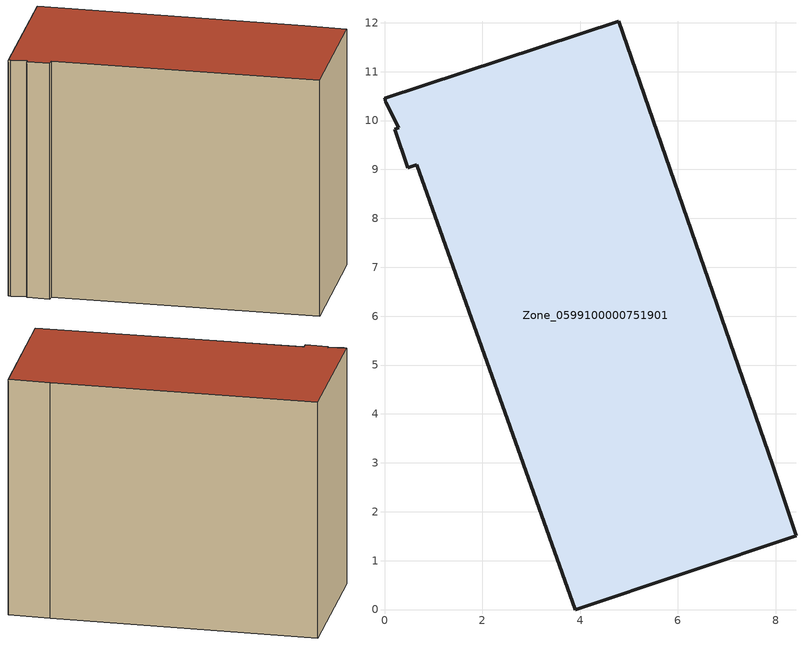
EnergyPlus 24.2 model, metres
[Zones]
Zone_0599100000751901
 floor ground (C_G): 0.03,10.38 0,10.46 4.79,12.03 7.94,2.95 8.42,1.5 3.9,0 0.66,9.1 0.47,9.03 0.21,9.82 0.29,9.85 z3.69
 wall outside (C_F): 0,10.46 0.03,10.38 0.29,9.85 0.21,9.82 0.47,9.03 0.66,9.1 3.9,0 8.42,1.5 7.94,2.95 4.79,12.03 0,10.46 z3.69:12.73
 roof outside (C_R): 0.21,9.82 0.47,9.03 0.66,9.1 3.9,0 8.42,1.5 7.94,2.95 4.79,12.03 0,10.46 0.03,10.38 0.29,9.85 z12.73
[BUILDING]
Pand.0599100000751901: North Axis=0; Terrain=City; Loads Convergence Tolerance Value=0.04; Temperature Convergence Tolerance Value=0.4; Solar Distribution=FullExterior; Maximum Number of Warmup Days=25; Minimum Number of Warmup Days=1
[Site:Location]
Rotterdam.The.Hague.AP_ZH_NLD Design_Conditions: Latitude=51.96; Longitude=4.45; Time Zone=1; Elevation=-4.5
[SITE:GROUNDTEMPERATURE:BUILDINGSURFACE]
18, 18, 18, 18, 18, 18, 18, 18, 18, 18, 18, 18
[MATERIAL] Thermal Absorptance=0.9; Solar Absorptance=0.7; Visible Absorptance=0.7
Name | Roughness | Thickness | Conductivity | Density | Specific Heat
G.TI.2006-2014 | MediumSmooth | 0.15 | 0.06 | 540 | 1210
F.TI.2006-2014 | Rough | 0.3 | 0.12 | 1920 | 840
R.TI.2006-2014 | MediumRough | 0.2 | 0.08 | 1500 | 1000
[CONSTRUCTION]
C_G: G.TI.2006-2014
C_F: F.TI.2006-2014
C_R: R.TI.2006-2014
[ZONE]
Zone_0599100000751901: Type=1; Multiplier=1; Ceiling Height=Autocalculate; Volume=Autocalculate; Floor Area=autocalculate; Part of Total Floor Area=Yes
[ZONEINFILTRATION:DESIGNFLOWRATE]
Infil_Zone_0599100000751901: Zone or ZoneList or Space or SpaceList=Zone_0599100000751901; Schedule=AlwaysOn; Design Flow Rate Calculation Method=Flow/Area; Flow Rate per Floor Area=0.0015; Constant Term Coefficient=1; Temperature Term Coefficient=0; Velocity Term Coefficient=0; Velocity Squared Term Coefficient=0
[HVACTEMPLATE:ZONE:IDEALLOADSAIRSYSTEM]
Zone_0599100000751901: Maximum Heating Supply Air Temperature=50; Minimum Cooling Supply Air Temperature=13; Maximum Heating Supply Air Humidity Ratio=0.0156; Minimum Cooling Supply Air Humidity Ratio=0.0077; Heating Limit=NoLimit; Cooling Limit=NoLimit; Dehumidification Control Type=ConstantSensibleHeatRatio; Cooling Sensible Heat Ratio=0.7; Dehumidification Setpoint=60; Humidification Control Type=None; Humidification Setpoint=30; Outdoor Air Method=None; Outdoor Air Flow Rate per Person=0.00944; Outdoor Air Flow Rate per Zone Floor Area=0; Outdoor Air Flow Rate per Zone=0; Demand Controlled Ventilation Type=None; Outdoor Air Economizer Type=NoEconomizer; Heat Recovery Type=None; Sensible Heat Recovery Effectiveness=0.7; Latent Heat Recovery Effectiveness=0.65
[ZONECONTROL:THERMOSTAT]
ThermostatControl_Zone_0599100000751901: Zone or ZoneList=Zone_0599100000751901; Control Type Schedule=DualSetpointControlType; Control 1=Thermostat_Zone_0599100000751901; Temperature Difference Between Cutout And Setpoint=0
[THERMOSTATSETPOINT:DUALSETPOINT]
Thermostat_Zone_0599100000751901: Heating Setpoint Temperature Schedule=HeatingSetpoint_Zone_0599100000751901; Cooling Setpoint Temperature Schedule=CoolingSetpoint_Zone_0599100000751901
[SCHEDULE:COMPACT]
HeatingSetpoint_Zone_0599100000751901: Through: 12/31, For: AllDays, Until: 24:00, 21
CoolingSetpoint_Zone_0599100000751901: Through: 12/31, For: AllDays, Until: 24:00, 24
DualSetpointControlType: Through: 12/31, For: AllDays, Until: 24:00, 4
AlwaysOn: Through: 12/31, For: AllDays, Until: 24:00, 1
